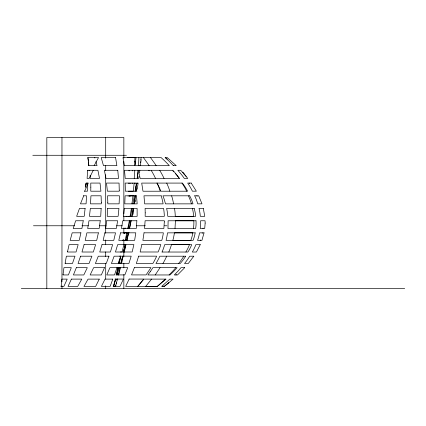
<?xml version="1.0" encoding="UTF-8"?>
<svg xmlns="http://www.w3.org/2000/svg" width="426" height="426" viewBox="0 0 426 426"><rect width="100%" height="100%" fill="white"/><g stroke="black" fill="none" stroke-linecap="round" stroke-linejoin="round"><path stroke-width="0.64" d="M128.758 183.601L128.758 183.089M129.786 183.606L129.792 183.095M138.887 157.583L138.562 165.698M128.135 196.317L128.157 195.811M129.781 196.322L129.802 195.816L136.512 195.816L137.167 203.873L124.786 203.852L125.1 195.8L134.339 195.811L132.917 203.868M134.824 170.288L134.217 178.441M138.045 170.315L137.444 178.467L138.759 178.467L139.041 176.433M61.163 286.437L61.813 279.11L67.196 279.11L63.857 286.437L60.913 286.437M134.174 183.068L133.301 191.199L125.382 191.199L125.18 183.068L136.416 183.089L135.074 191.221M136.011 157.593L135.09 165.709L169.335 165.682A97.192 95.307 11.4 0 0 163.856 160.096L161.087 157.567L127.662 157.593M132.246 170.831L132.305 170.32M134.371 170.831L134.43 170.32M135.958 191.221L136.826 183.089L138.141 183.089L137.236 189.192M141.144 159.606L140.378 165.698M133.024 195.8L131.906 203.852M125.175 228.102L125.122 228.49M127.555 228.102L127.507 228.49M175.006 228.485L175.427 220.753L193.814 220.753A38.313 37.568 11.4 0 1 193.787 225.349L193.436 228.485M124.424 233.294L124.488 232.82L123.593 232.82M130.888 183.601L130.952 183.089M132.656 183.601L132.726 183.089M126.932 233.294L126.996 232.82M139.6 172.354L139.866 170.315M141.107 157.583L140.761 160.112M129.371 196.317L129.44 195.811M130.835 196.317L130.904 195.811M140.399 162.647L140.548 161.635M126.474 236.611L126.336 237.548M138.29 170.831L138.37 170.32M139.957 165.698L140.032 165.192M139.366 170.826L139.44 170.315M203.032 228.107L202.973 228.501M138.216 171.343L137.113 178.473L125.228 178.441L124.488 170.288L172.865 170.304A77.729 76.227 11.4 0 1 179.33 178.446M139.062 172.865L139.137 172.354M131.4 208.394L130.052 216.312L123.465 216.312L124.28 208.394L137.119 208.399L137.151 216.317L127.784 216.317M126.123 238.959L125.899 240.36M123.465 239.891L123.391 240.36L122.422 240.36M137.491 183.601L137.571 183.089M124.829 228.102L124.765 228.49M125.814 228.102L125.75 228.49M124.051 233.294L124.126 232.82M124.866 233.299L124.946 232.82L135.793 232.82L134.632 240.36L123.652 240.36L123.732 239.891M136.405 190.209L136.576 189.192M135.223 201.865L135.564 199.853M135.436 196.317L135.527 195.811M135.266 197.329L134.914 199.352M122.837 240.36L122.917 239.891M134.824 199.853L134.105 203.868L135.25 195.811L136.219 195.811M132.156 208.394L130.675 216.317M133.737 210.396L133.003 214.358M131.996 216.323L133.343 208.399L131.842 216.323M120.638 256.17L119.237 263.486L128.892 263.481L131.203 256.159L122.896 256.159M129.339 220.764L127.779 228.496M131.139 220.759L129.579 228.496M119.237 260.286L118.62 263.481M129.893 220.759L128.359 228.49M130.984 220.759L129.451 228.496M117.778 267.624L116.314 274.919M122.805 256.622L122.624 257.538M85.44 187.131L86.19 183.063L85.456 187.131L86.201 183.063L88.304 183.063L84.662 191.194M120.43 257.08L120.244 257.996M127.555 232.82L125.979 240.36M115.393 279.062L114.44 283.636M115.888 279.525L115.978 279.067M120.057 258.912L119.078 263.481L111.431 263.513L114.125 256.196L122.677 256.17L121.735 260.291M115.606 280.894L115.696 280.441M114.248 284.552L114.344 284.094M113.854 286.389L113.955 285.931M114.44 286.4L114.541 285.937M126.953 240.365L128.53 232.825L129.254 232.825M125.856 245.072L125.558 246.462M125.457 246.931L125.148 248.315M128.652 232.825L126.884 240.365M124.845 249.705L125.047 248.779M124.738 250.163L124.536 251.084M122.949 257.554L123.05 257.096M119.871 268.987L119.978 268.529M122.523 259.386L122.629 258.928M121.628 260.749L121.41 261.66M122.422 259.844L122.102 261.218M121.996 261.67L121.671 263.039M121.09 263.028L121.197 262.576M119.445 270.808L119.552 270.356M120.414 267.645L118.641 274.94M119.45 270.361L119.557 269.908M119.115 272.177L119.227 271.719M118.668 273.556L118.779 273.098M118.332 274.924L118.444 274.466M117.177 280.004L117.416 279.067M118.891 273.087L118.662 273.998M117.193 279.983L116.25 283.663M123.977 244.62L121.996 252.016M125.888 244.604L123.902 252.006L124.743 252.006M116.367 283.205L116.484 282.747M118.433 274.914L118.55 274.456M116.921 279.509L117.038 279.057L123.439 279.057L120.004 286.384L113.146 286.421L115.813 279.089L117.469 279.089M116.266 283.641L115.547 286.421M115.781 285.5L115.899 285.042M115.089 280.888L115.563 279.062L114.993 279.062M114.844 281.804L114.599 282.72M114.354 283.636L114.099 284.552M113.843 285.473L113.971 285.01M115.318 285.463L115.063 286.384M113.582 286.389L113.715 285.931M120.68 256.196L118.471 263.513M120.633 263.497L122.837 256.18L123.678 256.18M119.482 267.645L117.049 274.94M83.714 195.795L80.466 203.846L86.084 203.846L86.531 195.795L83.421 195.795M93.251 170.278L89.226 178.43L87.112 178.43L87.634 170.278L97.916 170.288L99.503 178.441L90.237 178.441L90.11 175.384M94.141 165.655L98.534 157.535L87.831 157.535L88.251 160.075M160.059 267.64L155.218 274.935M151.597 279.083L145.703 286.416L157.316 286.416L166.044 279.11L143.908 279.11L137.694 286.437L157.279 286.437L165.485 279.083M169.106 274.935L172.626 271.287A82.277 80.684 11.4 0 0 175.773 267.645M175.959 274.967L176.449 274.514M168.813 282.768L173.031 279.115L169.83 279.115L161.662 286.442L164.202 286.442L168.813 282.768L164.202 286.442M162.716 286.442L163.307 285.984M32.791 155.277L126.442 155.277M88.523 165.655L97.027 165.666L95.967 161.598M173.361 165.671L176.231 165.671L167.221 157.556L165.112 157.556L167.887 160.085A97.192 95.307 11.4 0 1 173.361 165.671M84.369 191.194L87.479 191.194L87.511 184.591M128.38 191.221L136.922 191.221M194.73 195.79L198.702 195.79L201.988 203.846L197.691 203.846A48.33 47.392 11.4 0 0 194.719 195.795M125.862 216.317L126.586 216.317M195.992 220.774L168.11 220.774L167.977 228.506L195.678 228.506L196.008 225.567A34.628 33.878 39.9 0 0 195.992 220.774M33.457 225.769L74.598 225.769M81.925 225.769L88.448 225.769M99.599 225.769L106.026 225.769M116.607 225.769L122.198 225.769M136.214 225.769L145.319 225.769M164.431 225.769L166.949 225.769M120.425 251.995L121.378 251.995M162.05 252.032L187.909 252.032A46.221 45.225 39.9 0 0 191.721 244.636L164.686 244.63A49.208 45.278 90 0 1 162.04 252.027M119.653 256.164L120.606 256.164M117.427 267.624L118.231 267.624L116.479 274.919L115.909 274.919M21.3 288.498L404.7 288.498M165.352 157.556L165.975 158.062M166.593 158.568L167.2 159.074M184.479 174.362L180.709 170.288L177.839 170.288A77.729 76.227 11.4 0 1 184.304 178.43L187.781 178.441L182.658 172.328L186.183 176.401M150.511 157.567L154.862 163.648A86.579 85.519 -14.5 0 1 156.15 165.682M143.45 157.588L147.801 163.669A86.579 85.519 -14.5 0 1 149.095 165.703M94.726 157.545L94.891 158.051M134.765 161.129L135.713 164.18M138.226 170.32L138.37 170.831M132.64 170.325L132.784 170.837M139.036 173.377L140.175 178.473L179.426 178.467A78.496 76.797 39.9 0 0 175.219 173.371M135.026 183.095L135.127 183.606M135.67 186.657L136.192 190.214M87.894 157.545L88.182 159.569M88.187 160.064L88.315 160.581M88.251 160.57L88.379 161.092M88.315 161.081L88.821 165.155M88.501 162.104L88.613 163.121M88.603 163.621L88.8 165.655M89.753 170.288L89.801 170.799M87.91 170.278L87.958 170.789M87.474 183.063L87.484 183.569M129.275 170.325L129.286 170.837M129.03 170.32L129.041 170.831M123.849 158.126L123.849 137.502L46.823 137.502L46.823 288.498M123.849 161.449L123.849 213.996M123.849 215.993L123.849 220.652M123.849 227.969L123.849 233.288M123.849 239.939L123.849 244.593M123.849 249.253L123.849 256.569M123.849 263.22L123.849 267.874M123.849 274.525L123.849 288.498M105.701 137.502L105.701 158.126M105.701 165.442L105.701 170.762M105.701 174.751L105.701 233.288M105.701 239.939L105.701 244.593M105.701 251.91L105.701 256.569M105.701 263.22L105.701 279.184M105.701 285.835L105.701 288.498M61.967 137.502L61.967 281.847M61.967 285.835L61.967 288.498M183.792 256.186A64.086 62.846 11.4 0 1 178.627 263.486M166.704 256.18A69.31 68.464 -14.5 0 1 162.924 263.492M185.885 251.995A48.111 47.179 11.4 0 0 189.49 244.609L171.481 244.604A58.415 57.702 -14.5 0 1 168.808 252M202.297 232.846A36.94 36.141 39.9 0 1 202.217 233.326M200.39 239.918A36.94 36.141 39.9 0 1 200.204 240.381M192.366 208.389A41.13 40.337 11.4 0 1 193.654 216.312L175.256 216.312A56.365 55.673 -14.5 0 0 174.516 208.389M188.43 195.806A48.33 47.392 11.4 0 1 191.412 203.852M171.63 195.8A61.632 60.875 -14.5 0 1 173.558 203.857M196.876 195.8A45.193 44.213 39.9 0 1 197.142 196.301M157.061 183.095A69.14 68.293 -14.5 0 1 160.208 191.221L142.992 191.226L141.698 183.089L182.435 183.084A58.538 57.27 39.9 0 1 187.626 191.205L160.863 191.215A64.592 59.438 90 0 0 157.029 183.089M181.95 183.084A60.279 59.113 11.4 0 1 186.663 191.199M166.699 183.079A69.14 68.293 -14.5 0 1 169.846 191.205M189.352 183.073A58.538 57.27 39.9 0 1 189.735 183.579M151.161 170.325A79.103 78.134 -14.5 0 1 155.549 178.473M159.675 170.304A79.103 78.134 -14.5 0 1 164.063 178.451M148.818 170.32A79.252 72.931 -90 0 1 149.185 170.826M172.828 170.831A78.496 76.797 39.9 0 1 173.808 171.843M90.823 187.142L90.77 191.199L100.919 191.199L100.03 183.068L90.759 183.068L90.823 187.142M101.324 202.35L101.313 203.852L90.498 203.852L90.946 195.8L101.095 195.8L101.324 202.35M107.805 202.345L107.799 203.846L119.11 203.846L119.429 195.795L107.581 195.795L107.805 202.345M119.253 190.182L119.248 191.194L107.395 191.194L106.505 183.063L119.046 183.063L119.253 190.182M145.202 212.872L145.144 216.317L164.319 216.317A56.365 55.673 -14.5 0 0 163.579 208.394L145.106 208.394L145.202 212.872M164.298 221.909L163.866 228.49L144.547 228.49L145.112 220.753L164.287 220.753L164.298 221.909M101.154 208.394L100.722 216.312L89.46 216.312L90.339 208.394L101.154 208.394M107.634 208.389L107.203 216.312L118.135 216.312L118.95 208.389L107.634 208.389M205.146 223.07L204.714 228.501L200.215 228.501L200.566 225.359A38.313 37.568 11.4 0 0 200.587 220.764L205.06 220.764L205.146 223.07M134.951 157.545L134.627 165.661L124.291 165.661L122.992 157.545L134.951 157.545M136.868 220.759L136.304 228.49L121.458 228.496L122.752 220.764L136.868 220.759M85.109 208.389L84.231 216.312L76.643 216.312L79.492 208.389L85.109 208.389M100.238 220.764L99.178 228.496L87.681 228.496L88.975 220.764L100.238 220.764M106.713 220.759L105.653 228.496L116.346 228.496L117.64 220.759L106.713 220.759M63.053 274.493L63.005 274.951L68.389 274.951L71.312 267.656L63.959 267.656L63.053 274.493M144.025 232.82L142.87 240.355L161.789 240.355A53.293 52.638 -14.5 0 0 163.35 232.82L144.025 232.82M83.235 220.759L81.936 228.49L73.213 228.49L75.647 220.759L83.235 220.759M65.167 263.05L65.093 263.508L72.452 263.508L74.971 256.186L66.381 256.186L65.167 263.05M125.164 244.593L123.854 251.99L132.161 251.99L133.897 244.593L117.667 244.62L115.441 252.016L123.524 251.995L125.159 244.593M98.385 232.836L96.707 240.37L85.184 240.37L86.888 232.836L98.385 232.836M104.833 232.836L103.156 240.376L113.769 240.376L115.531 232.836L104.833 232.836M204.027 232.846L201.919 240.386L197.531 240.386A39.938 39.165 11.4 0 0 199.533 232.846L204.027 232.846M118.359 267.629L116.894 274.924L124.834 274.914L127.715 267.619L118.359 267.629M141.869 244.593L140.133 251.99L158.115 251.99A58.415 57.702 -14.5 0 0 160.794 244.593L141.869 244.593M80.919 232.825L79.215 240.365L70.162 240.365L72.191 232.825L80.919 232.825M67.564 251.548L67.473 252.006L76.057 252.006L78.166 244.609L69.113 244.609L67.564 251.548M120.542 232.836L118.779 240.376L125.095 240.376L126.863 232.836L120.542 232.836M84.082 244.615L81.973 252.016L93.321 252.016L95.61 244.615L84.082 244.615M102.022 244.62L99.737 252.022L110.409 252.022L112.634 244.62L102.022 244.62M138.658 256.159L136.341 263.481L152.875 263.481A69.31 68.464 -14.5 0 0 156.651 256.164L138.658 256.159M80.567 256.196L78.049 263.513L89.023 263.513L91.915 256.196L80.567 256.196M116.953 267.666L114.519 274.962L106.75 274.962L109.908 267.666L116.953 267.666M108.955 256.202L106.26 263.518L95.392 263.518L98.284 256.202L108.955 256.202M112.799 279.115L110.132 286.442L101.399 286.442L105.03 279.115L112.799 279.115M134.403 267.619L131.522 274.914L146.097 274.914L150.937 267.619L134.403 267.619M76.339 267.666L73.41 274.956L83.821 274.956L87.314 267.666L76.339 267.666M104.498 267.672L101.335 274.967L90.131 274.967L93.624 267.672L104.498 267.672M200.257 244.63L196.418 252.032L192.291 252.032A48.111 47.179 11.4 0 0 195.885 244.636L200.257 244.63M71.392 279.11L68.053 286.442L77.708 286.442L81.797 279.11L71.392 279.11M129.126 279.057L125.686 286.384L137.8 286.384L143.695 279.057L129.126 279.057M99.258 279.115L95.626 286.448L83.965 286.448L88.054 279.115L99.258 279.115M193.798 256.212L188.26 263.529L184.533 263.529A64.086 62.846 11.4 0 0 189.687 256.218L193.798 256.212M150.186 271.772L147.833 274.962L169.969 274.962L173.297 271.772A85.69 83.837 39.9 0 0 177.109 267.672L152.881 267.666A76.334 70.242 90 0 1 150.186 271.772M184.703 267.672L177.504 274.967L174.309 274.967L177.828 271.319A82.277 80.684 11.4 0 0 180.975 267.672L184.703 267.672M115.568 157.54L101.18 157.54L103.481 165.661L116.868 165.661L115.568 157.54M117.768 170.283L104.381 170.283L105.968 178.435L118.508 178.435L117.768 170.283M191.183 183.063L187.696 183.063A60.279 59.113 11.4 0 1 192.392 191.189L196.354 191.194L191.183 183.063M161.188 195.811L143.977 195.811L144.638 203.868L163.11 203.868A61.632 60.875 -14.5 0 0 161.188 195.816M189.692 195.811L162.95 195.811A53.953 49.65 90 0 1 165.437 203.862L192.999 203.862A45.193 44.213 39.9 0 0 189.682 195.816M194.192 208.399L166.619 208.399A46.913 43.175 90 0 1 167.785 216.323L195.667 216.323A37.451 36.641 39.9 0 0 194.181 208.405M203.309 208.389L199.011 208.389A41.13 40.337 11.4 0 1 200.289 216.312L204.757 216.312L203.309 208.389M192.834 232.82L174.399 232.82A53.293 52.638 -14.5 0 1 172.844 240.36L190.837 240.36A39.938 39.165 11.4 0 0 192.84 232.825M195.151 232.846L167.455 232.846A43.409 39.948 -90 0 1 166.06 240.386L193.079 240.386A36.94 36.141 39.9 0 0 195.161 232.852M185.677 256.207L159.819 256.207A61.45 56.546 90 0 1 155.953 263.518L180.193 263.524A64.161 62.776 39.9 0 0 185.693 256.218"/></g></svg>
